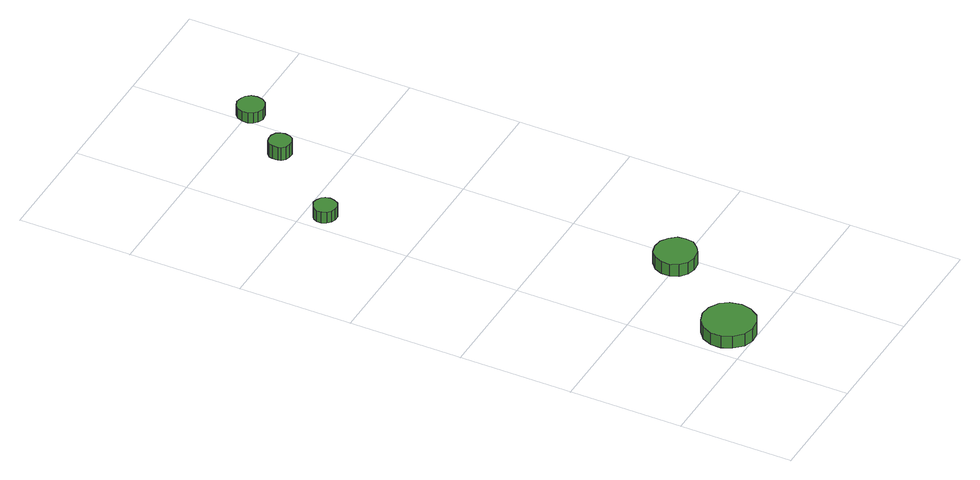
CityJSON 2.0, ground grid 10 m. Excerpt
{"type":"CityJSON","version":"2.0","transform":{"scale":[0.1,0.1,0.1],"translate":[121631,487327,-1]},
"CityObjects":{
"tree1":{"type":"SolitaryVegetationObject","attributes":{"function":"something"},"geometry":[{"type":"MultiSurface","lod":"1","boundaries":[[[0,1,2,3,4,5,6,7,8,9,10,11,12,13,14]],[[15,16,17,18,19,20,21,22,23,24,25,26,27,28,29]],[[0,29,28,1]],[[1,28,27,2]],[[2,27,26,3]],[[3,26,25,4]],[[4,25,24,5]],[[5,24,23,6]],[[6,23,22,7]],[[7,22,21,8]],[[8,21,20,9]],[[9,20,19,10]],[[10,19,18,11]],[[11,18,17,12]],[[12,17,16,13]],[[13,16,15,14]],[[14,15,29,0]]]}]},
"tree2":{"type":"SolitaryVegetationObject","attributes":{"function":"something"},"geometry":[{"type":"MultiSurface","lod":"1","boundaries":[[[30,31,32,33,34,35,36,37,38,39,40,41,42,43,44]],[[45,46,47,48,49,50,51,52,53,54,55,56,57,58,59]],[[30,59,58,31]],[[31,58,57,32]],[[32,57,56,33]],[[33,56,55,34]],[[34,55,54,35]],[[35,54,53,36]],[[36,53,52,37]],[[37,52,51,38]],[[38,51,50,39]],[[39,50,49,40]],[[40,49,48,41]],[[41,48,47,42]],[[42,47,46,43]],[[43,46,45,44]],[[44,45,59,30]]]}]},
"tree3":{"type":"SolitaryVegetationObject","attributes":{"function":"something"},"geometry":[{"type":"MultiSurface","lod":"1","boundaries":[[[60,61,62,63,64,65,66,67,68,69,70,71,72,73,74]],[[75,76,77,78,79,80,81,82,83,84,85,86,87,88,89]],[[60,89,88,61]],[[61,88,87,62]],[[62,87,86,63]],[[63,86,85,64]],[[64,85,84,65]],[[65,84,83,66]],[[66,83,82,67]],[[67,82,81,68]],[[68,81,80,69]],[[69,80,79,70]],[[70,79,78,71]],[[71,78,77,72]],[[72,77,76,73]],[[73,76,75,74]],[[74,75,89,60]]]}]},
"tree4":{"type":"SolitaryVegetationObject","attributes":{"function":"something"},"geometry":[{"type":"MultiSurface","lod":"1","boundaries":[[[90,91,92,93,94,95,96,97,98,99,100,101,102,103,104]],[[105,106,107,108,109,110,111,112,113,114,115,116,117,118,119]],[[90,119,118,91]],[[91,118,117,92]],[[92,117,116,93]],[[93,116,115,94]],[[94,115,114,95]],[[95,114,113,96]],[[96,113,112,97]],[[97,112,111,98]],[[98,111,110,99]],[[99,110,109,100]],[[100,109,108,101]],[[101,108,107,102]],[[102,107,106,103]],[[103,106,105,104]],[[104,105,119,90]]]}]},
"tree5":{"type":"SolitaryVegetationObject","attributes":{"function":"something"},"geometry":[{"type":"MultiSurface","lod":"1","boundaries":[[[120,121,122,123,124,125,126,127,128,129,130,131,132,133,134]],[[135,136,137,138,139,140,141,142,143,144,145,146,147,148,149]],[[120,149,148,121]],[[121,148,147,122]],[[122,147,146,123]],[[123,146,145,124]],[[124,145,144,125]],[[125,144,143,126]],[[126,143,142,127]],[[127,142,141,128]],[[128,141,140,129]],[[129,140,139,130]],[[130,139,138,131]],[[131,138,137,132]],[[132,137,136,133]],[[133,136,135,134]],[[134,135,149,120]]]}]}
},
"vertices":[
[53,23,18],[51,33,18],[46,40,18],[37,45,18],[28,46,18],[19,43,18],[12,37,18],[8,28,18],[8,19,18],[12,10,18],[19,3,18],[28,0,18],[37,1,18],[46,6,18],[51,14,18],[51,14,6],[46,6,6],[37,1,6],[28,0,6],[19,3,6],[12,10,6],[8,19,6],[8,28,6],[12,37,6],[19,43,6],[28,46,6],[37,45,6],[46,40,6],[51,33,6],[53,23,6],
[110,103,18],[109,110,18],[104,116,18],[98,120,18],[90,121,18],[83,119,18],[77,114,18],[74,107,18],[74,99,18],[77,92,18],[83,87,18],[90,85,18],[98,86,18],[104,90,18],[109,96,18],[109,96,6],[104,90,6],[98,86,6],[90,85,6],[83,87,6],[77,92,6],[74,99,6],[74,107,6],[77,114,6],[83,119,6],[90,121,6],[98,120,6],[104,116,6],[109,110,6],[110,103,6],
[27,383,18],[26,387,18],[24,390,18],[20,392,18],[16,393,18],[12,391,18],[9,389,18],[7,385,18],[7,381,18],[9,377,18],[12,374,18],[16,373,18],[20,373,18],[24,375,18],[26,379,18],[26,379,7],[24,375,7],[20,373,7],[16,373,7],[12,374,7],[9,377,7],[7,381,7],[7,385,7],[9,389,7],[12,391,7],[16,393,7],[20,392,7],[24,390,7],[26,387,7],[27,383,7],
[83,453,21],[82,457,21],[80,460,21],[76,462,21],[72,462,21],[68,461,21],[65,458,21],[64,455,21],[64,450,21],[65,447,21],[68,444,21],[72,443,21],[76,443,21],[80,445,21],[82,448,21],[82,448,8],[80,445,8],[76,443,8],[72,443,8],[68,444,8],[65,447,8],[64,450,8],[64,455,8],[65,458,8],[68,461,8],[72,462,8],[76,462,8],[80,460,8],[82,457,8],[83,453,8],
[120,497,18],[119,502,18],[116,506,18],[112,508,18],[107,509,18],[102,507,18],[99,504,18],[97,499,18],[97,494,18],[99,490,18],[102,487,18],[107,485,18],[112,486,18],[116,488,18],[119,492,18],[119,492,8],[116,488,8],[112,486,8],[107,485,8],[102,487,8],[99,490,8],[97,494,8],[97,499,8],[99,504,8],[102,507,8],[107,509,8],[112,508,8],[116,506,8],[119,502,8],[120,497,8]
]}
